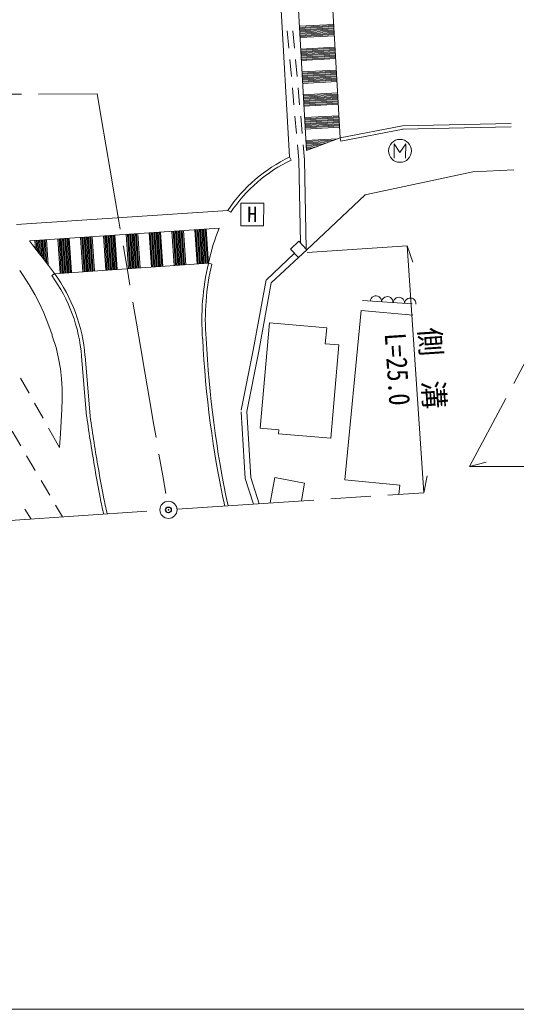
# Model space of a CAD drawing. Units: millimetres, scale not verified. Extents: x 40000 to 680000, y 20000 to 380000.
# Drawn here: x 317339 to 360795, y 205000 to 291596 of the extents above; entities that cross this region are included whole.
import ezdxf
from ezdxf.enums import TextEntityAlignment as Align

# ---------------------------------------------------------------- set-up
doc = ezdxf.new("R2010")
doc.units = ezdxf.units.MM
doc.header["$LTSCALE"] = 1000
doc.header["$PDMODE"] = 32
doc.header["$PDSIZE"] = 500
doc.linetypes.add('CHAIN', pattern=[18.5, 12, -1.5, 3.5, -1.5])
for name, color, linetype, lineweight in [('M-BGD', 7, 'Continuous', 13), ('M-BGD-EXST', 7, 'Continuous', 13), ('M-BMK', 2, 'CHAIN', 13), ('M-BMK-SRVR', 3, 'Continuous', 13), ('M-STR-HTXT', 7, 'Continuous', 13), ('M-STR-STRC', 7, 'Continuous', 13), ('M-TTL-BAND', 7, 'Continuous', 13)]:
    doc.layers.add(name, color=color, linetype=linetype, lineweight=lineweight)
doc.layers.add('M-OTRS', color=6, linetype='Continuous')
doc.styles.add('ＭＳ ゴシック', font='')
doc.styles.get('ＭＳ ゴシック').set_extended_font_data('MS Gothic')

msp = doc.modelspace()

# ---------------------------------------------------------------- linework, layer by layer
at = {"layer": 'M-BGD'}
for p, q in [((340885, 289126), (340749, 290620)), ((341385, 289125), (341249, 290619)), ((341111, 286637), (340975, 288130)), ((341612, 286635), (341476, 288129)), ((341337, 284147), (341201, 285641)), ((341838, 284145), (341702, 285639)), ((341563, 281657), (341427, 283151)), ((342065, 281656), (341929, 283149)), ((345375, 281272), (350845, 282326)), ((350845, 282326), (360349, 282506)), ((345434, 280971), (350895, 282025)), ((350845, 282025), (360368, 282216)), ((341774, 279330), (341653, 280661)), ((342274, 279349), (342155, 280660)), ((345375, 281272), (342437, 280159)), ((345375, 281272), (345434, 280971)), ((340963, 279593), (341093, 279322)), ((341774, 279330), (341901, 272080)), ((342274, 279349), (342410, 271538)), ((347572, 276278), (357001, 278291)), ((357001, 278291), (360587, 278460)), ((342460, 271477), (347572, 276278)), ((335551, 274914), (335801, 274753)), ((341048, 271522), (341771, 272211)), ((341771, 272211), (342460, 271477)), ((341388, 271160), (338897, 268815)), ((341737, 270789), (341048, 271522)), ((342460, 271477), (341737, 270789)), ((333865, 270283), (334155, 270212)), ((341737, 270789), (339357, 268573)), ((317579, 269312), (317340, 269664)), ((320142, 269204), (320383, 269374)), ((318167, 268389), (317579, 269312)), ((338897, 268825), (337766, 262680)), ((339357, 268573), (338266, 262588)), ((318655, 267557), (318167, 268389)), ((319073, 266754), (318655, 267557)), ((319451, 265942), (319073, 266754)), ((351698, 266732), (347343, 267016)), ((319799, 265050), (319451, 265942)), ((347210, 266165), (345801, 251329)), ((351755, 265730), (347210, 266165)), ((320166, 264017), (319799, 265050)), ((338395, 255849), (339195, 265069)), ((339195, 265069), (344211, 264633)), ((344211, 264633), (344086, 263241)), ((320186, 263937), (320166, 264017)), ((320513, 262904), (320186, 263937)), ((320741, 261952), (320513, 262904)), ((337766, 262680), (336728, 257416)), ((338266, 262588), (337218, 257314)), ((344086, 263241), (345268, 263137)), ((345268, 263137), (344561, 254968)), ((320908, 261041), (320741, 261952)), ((322754, 262156), (323188, 256868)), ((323054, 262186), (323488, 256897)), ((321005, 260169), (320908, 261041)), ((317411, 260222), (318147, 258915)), ((321053, 259298), (321005, 260169)), ((321050, 258407), (321053, 259298)), ((321017, 257475), (321050, 258407)), ((318637, 258043), (319373, 256736)), ((320964, 256474), (321017, 257475)), ((336718, 257286), (337080, 251457)), ((337218, 257314), (337571, 251546)), ((320890, 255383), (320964, 256474)), ((316673, 255596), (317431, 254301)), ((319863, 255865), (320816, 254172)), ((340027, 255713), (338395, 255849)), ((339996, 255363), (340027, 255713)), ((320816, 254172), (320890, 255383)), ((344561, 254968), (339996, 255363)), ((317936, 253438), (318693, 252143)), ((319198, 251280), (319955, 249985)), ((337080, 251457), (337784, 249202)), ((337571, 251546), (338295, 249240)), ((339256, 249307), (339664, 251529)), ((339664, 251529), (342276, 251040)), ((345801, 251329), (350597, 250874)), ((342276, 251040), (341990, 249489)), ((350597, 250874), (350514, 250053)), ((318333, 247901), (317792, 248757)), ((320460, 249122), (321067, 248083))]:
    msp.add_line(p, q, dxfattribs=at)
for centre, radius, start, end in [((346753, 267428), 13468, 115.45231, 146.22451), ((346753, 267428), 13168, 115.45231, 146.22451), ((348786, 267462), 15181, 157.16448, 169.29543), ((348786, 267462), 15181, 157.16448, 169.29543), ((348786, 267462), 15181, 157.16448, 169.29543), ((54354, 66211), 334745, 37.36891, 37.98802), ((354557, 265351), 21279, 166.60723, 184.51272), ((354557, 265351), 20978, 166.60723, 184.51272), ((308922, 261048), 14169, 4.60327, 36.01059), ((308922, 261048), 13869, 4.60327, 36.01059), ((348514, 266932), 501, 356.25719, 176.25719), ((349515, 266869), 501, 356.25719, 176.25719), ((350516, 266806), 501, 356.25719, 176.25719), ((351518, 266743), 501, 356.25719, 176.25719), ((424552, 268216), 91314, 182.84682, 192.12164), ((424552, 268216), 91014, 182.84682, 192.1492), ((483629, 279776), 162060, 188.13084, 189.78217), ((483629, 279776), 161760, 188.13084, 189.78217), ((483629, 279776), 162060, 189.78217, 190.66156), ((483629, 279776), 161760, 189.78217, 190.66156), ((433348, 272834), 111391, 191.94183, 192.70896), ((433348, 272834), 111091, 191.94183, 192.73316)]:
    msp.add_arc(centre, radius, start, end, dxfattribs=at)
at = {"layer": 'M-BGD-EXST'}
for p, q in [((350116, 279494), (350120, 280746)), ((350120, 280746), (350618, 279993)), ((350618, 279993), (351121, 280743)), ((351121, 280743), (351117, 279491))]:
    msp.add_line(p, q, dxfattribs=at)
msp.add_circle((350618, 280124), 1001, dxfattribs=at)
at = {"layer": 'M-BMK'}
for p, q in [((377217, 291120), (356716, 252487)), ((263484, 284863), (324108, 285113)), ((331103, 248752), (352707, 250206)), ((298031, 246543), (329611, 248657))]:
    msp.add_line(p, q, dxfattribs=at)
msp.add_arc((82929508, 14445905), 83810380, 189.72749, 189.75223, dxfattribs=at)
at = {"layer": 'M-BMK-SRVR'}
msp.add_circle((330352, 248704), 751, dxfattribs=at)
at = {"layer": 'M-OTRS'}
msp.add_point((330352, 248704), dxfattribs=at)
at = {"layer": 'M-STR-HTXT'}
for p, q in [((351253, 271820), (342499, 271227)), ((352707, 250206), (351253, 271820)), ((351253, 271820), (351739, 270397)), ((356716, 252487), (358159, 252883)), ((401145, 252552), (356716, 252487)), ((352992, 251677), (352707, 250206))]:
    msp.add_line(p, q, dxfattribs=at)
at = {"layer": 'M-STR-STRC'}
for p, q in [((340062, 295458), (340963, 279593)), ((341574, 295373), (342437, 280159)), ((344587, 295203), (345375, 281272)), ((344815, 291197), (341820, 291026)), ((344825, 291097), (341820, 290926)), ((344824, 290997), (341830, 290826)), ((344834, 290896), (341829, 290726)), ((344834, 290796), (341839, 290625)), ((344844, 290696), (341849, 290535)), ((344853, 290596), (341849, 290435)), ((344853, 290496), (341858, 290335)), ((344863, 290396), (341858, 290235)), ((344862, 290306), (341868, 290135)), ((344872, 290205), (341877, 290034)), ((344929, 289204), (341934, 289033)), ((344939, 289104), (341934, 288933)), ((344948, 288903), (341943, 288733)), ((344938, 289003), (341944, 288833)), ((344948, 288803), (341953, 288632)), ((344957, 288703), (341953, 288532)), ((344967, 288603), (341962, 288432)), ((344967, 288503), (341972, 288332)), ((344977, 288403), (341972, 288232)), ((344986, 288202), (341981, 288031)), ((344976, 288302), (341982, 288132)), ((345043, 287201), (342038, 287030)), ((345053, 287101), (342048, 286930)), ((345062, 286900), (342057, 286729)), ((345052, 287000), (342058, 286830)), ((345062, 286800), (342067, 286629)), ((345071, 286700), (342067, 286529)), ((345081, 286600), (342076, 286429)), ((345081, 286500), (342086, 286329)), ((345090, 286399), (342086, 286229)), ((345090, 286299), (342095, 286128)), ((345100, 286199), (342095, 286028)), ((345157, 285198), (342152, 285027)), ((345156, 285097), (342162, 284937)), ((345166, 284997), (342171, 284836)), ((345176, 284897), (342171, 284736)), ((345175, 284797), (342181, 284636)), ((345185, 284707), (342181, 284536)), ((345185, 284607), (342190, 284436)), ((345195, 284507), (342200, 284336)), ((345204, 284406), (342200, 284236)), ((345204, 284306), (342209, 284135)), ((345214, 284206), (342209, 284035)), ((345271, 283205), (342266, 283034)), ((345270, 283104), (342276, 282934)), ((345280, 283004), (342285, 282833)), ((345290, 282904), (342285, 282733)), ((345299, 282704), (342294, 282533)), ((345289, 282804), (342295, 282633)), ((345299, 282604), (342304, 282433)), ((345308, 282503), (342314, 282333)), ((345318, 282403), (342314, 282232)), ((345318, 282303), (342323, 282132)), ((345328, 282203), (342323, 282032)), ((345164, 281192), (342380, 281031)), ((344543, 280954), (342389, 280830)), ((344853, 281073), (342390, 280930)), ((344232, 280835), (342399, 280730)), ((343610, 280596), (342408, 280530)), ((343921, 280715), (342409, 280630)), ((343299, 280487), (342418, 280430)), ((342989, 280368), (342418, 280330)), ((342678, 280249), (342427, 280229)), ((336679, 273558), (336685, 275561)), ((336685, 275561), (338688, 275555)), ((338688, 275555), (338681, 273552)), ((335551, 274904), (317052, 273670)), ((334785, 273354), (318179, 272245)), ((326864, 269814), (326663, 272809)), ((326964, 269814), (326763, 272818)), ((327064, 269823), (326863, 272818)), ((327164, 269833), (326963, 272828)), ((327264, 269833), (327063, 272837)), ((327364, 269842), (327163, 272837)), ((327464, 269852), (327264, 272847)), ((327565, 269862), (327364, 272857)), ((327665, 269862), (327464, 272866)), ((327765, 269871), (327564, 272866)), ((327865, 269881), (327664, 272876)), ((328867, 269948), (328666, 272943)), ((328967, 269948), (328766, 272952)), ((329067, 269957), (328866, 272952)), ((329167, 269967), (328966, 272962)), ((329267, 269967), (329066, 272971)), ((329367, 269976), (329167, 272971)), ((329468, 269986), (329267, 272981)), ((329568, 269996), (329367, 272990)), ((329668, 269995), (329467, 273000)), ((329768, 270005), (329567, 273000)), ((329858, 270015), (329657, 273010)), ((330860, 270082), (330659, 273077)), ((330960, 270082), (330759, 273086)), ((331060, 270091), (330859, 273086)), ((331160, 270101), (330959, 273096)), ((331260, 270101), (331060, 273105)), ((331361, 270110), (331160, 273105)), ((331461, 270120), (331260, 273115)), ((331561, 270130), (331360, 273124)), ((331661, 270129), (331460, 273134)), ((331761, 270139), (331560, 273134)), ((331861, 270149), (331661, 273143)), ((332863, 270216), (332662, 273210)), ((332963, 270215), (332762, 273220)), ((333063, 270225), (332862, 273220)), ((333163, 270235), (332963, 273230)), ((333264, 270234), (333063, 273239)), ((333364, 270244), (333163, 273239)), ((333464, 270254), (333263, 273249)), ((333564, 270264), (333363, 273258)), ((333664, 270263), (333463, 273258)), ((333764, 270273), (333563, 273268)), ((333865, 270283), (333664, 273277)), ((338681, 273552), (336679, 273558)), ((318728, 271492), (318670, 272273)), ((318828, 271401), (318770, 272283)), ((318937, 271271), (318870, 272282)), ((319047, 271120), (318971, 272292)), ((319157, 271000), (319071, 272302)), ((319266, 270829), (319171, 272301)), ((319376, 270729), (319271, 272311)), ((319486, 270548), (319371, 272321)), ((319595, 270398), (319471, 272331)), ((319715, 270237), (319571, 272330)), ((319815, 270137), (319672, 272340)), ((320874, 269412), (320673, 272407)), ((320974, 269412), (320773, 272417)), ((321074, 269422), (320874, 272416)), ((321175, 269431), (320974, 272426)), ((321275, 269431), (321074, 272436)), ((321375, 269441), (321174, 272435)), ((321475, 269450), (321274, 272445)), ((321575, 269460), (321374, 272455)), ((321665, 269460), (321474, 272464)), ((321765, 269469), (321565, 272464)), ((321866, 269479), (321665, 272474)), ((322867, 269546), (322666, 272541)), ((322967, 269546), (322767, 272551)), ((323068, 269556), (322867, 272550)), ((323168, 269565), (322967, 272560)), ((323268, 269565), (323067, 272570)), ((323368, 269575), (323167, 272569)), ((323468, 269584), (323267, 272579)), ((323568, 269594), (323367, 272589)), ((323668, 269594), (323468, 272598)), ((323769, 269603), (323568, 272598)), ((323869, 269613), (323668, 272608)), ((324870, 269680), (324670, 272675)), ((324971, 269680), (324770, 272684)), ((325071, 269689), (324870, 272684)), ((325171, 269699), (324970, 272694)), ((325271, 269699), (325070, 272704)), ((325371, 269709), (325170, 272703)), ((325471, 269718), (325270, 272713)), ((325571, 269728), (325371, 272723)), ((325672, 269728), (325471, 272732)), ((325762, 269737), (325571, 272732)), ((325862, 269747), (325661, 272742)), ((333865, 270283), (320383, 269374))]:
    msp.add_line(p, q, dxfattribs=at)
at = {"layer": 'M-TTL-BAND'}
msp.add_line((40000, 205000), (579000, 205000), dxfattribs=at)

# ---------------------------------------------------------------- texts
at = {"layer": 'M-STR-HTXT', "style": 'ＭＳ ゴシック'}
for s, p in [('側', (351741, 264569)), ('溝', (352047, 259932))]:
    msp.add_text(s, height=1833, rotation=273.831, dxfattribs=at).set_placement(p, align=Align.BOTTOM_LEFT)
at = {"layer": 'M-STR-HTXT', "style": 'ＭＳ ゴシック', "width": 0.85}
msp.add_text('L=25.0', height=1833, rotation=273.831, dxfattribs=at).set_placement((348731, 264086), align=Align.BOTTOM_LEFT)
at = {"layer": 'M-STR-STRC', "style": 'ＭＳ ゴシック'}
msp.add_text('H', height=1320, rotation=359.82, dxfattribs=at).set_placement((337683, 274569), align=Align.MIDDLE_CENTER)

doc.saveas('drawing.dxf')
